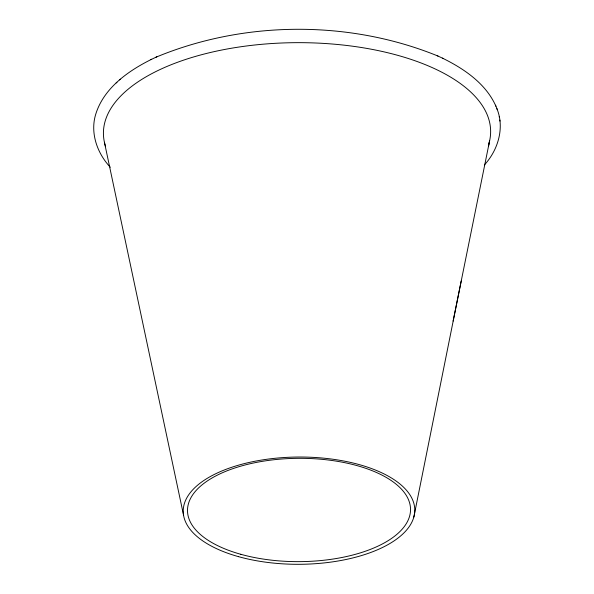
<?xml version="1.0" encoding="UTF-8"?>
<svg xmlns="http://www.w3.org/2000/svg" width="594" height="594" viewBox="0 0 594 594"><rect width="100%" height="100%" fill="white"/><g stroke="black" fill="none" stroke-linecap="round" stroke-linejoin="round"><path stroke-width="0.89" d="M488.483 146.436L489.627 140.726L453.103 321.102M461.211 281.073L413.84 517.04M484.37 164.961C498.032 150.163 504.818 127.859 496.903 108.635M151.648 59.266C127.948 71.013 103.475 88.283 95.545 114.842C90.088 133.405 97.394 153.512 110.298 167.226M116.157 82.952L116.929 82.269M119.609 79.871L120.374 79.202M156.111 57.15C244.394 20.456 349.428 19.921 437.978 56.051M150.898 59.63L156.831 56.801M442.426 58.13C465.065 69.194 488.149 85.113 497.319 109.667M437.243 55.71L443.183 58.487M495.53 105.227L495.945 106.252M104.418 142.27L183.576 515.25M499.25 116.558L499.428 117.627M499.799 120.025L499.977 121.094M105.413 145.983A193.614 89.701 -0.3 0 1 294.691 42.679A193.614 89.701 -0.3 0 1 489.256 142.256M489.055 143.02A193.614 89.701 -0.3 0 1 488.595 144.557M240.837 554.299A111.523 51.671 -0.3 0 0 410.491 510.818A111.523 51.671 -0.3 0 0 245.686 464.82A111.523 51.671 -0.3 0 0 240.837 554.299M238.625 556.682A115.778 53.638 -0.3 0 0 414.746 511.538A115.778 53.638 -0.3 0 0 243.651 463.78A115.778 53.638 -0.3 0 0 238.625 556.682"/></g></svg>
